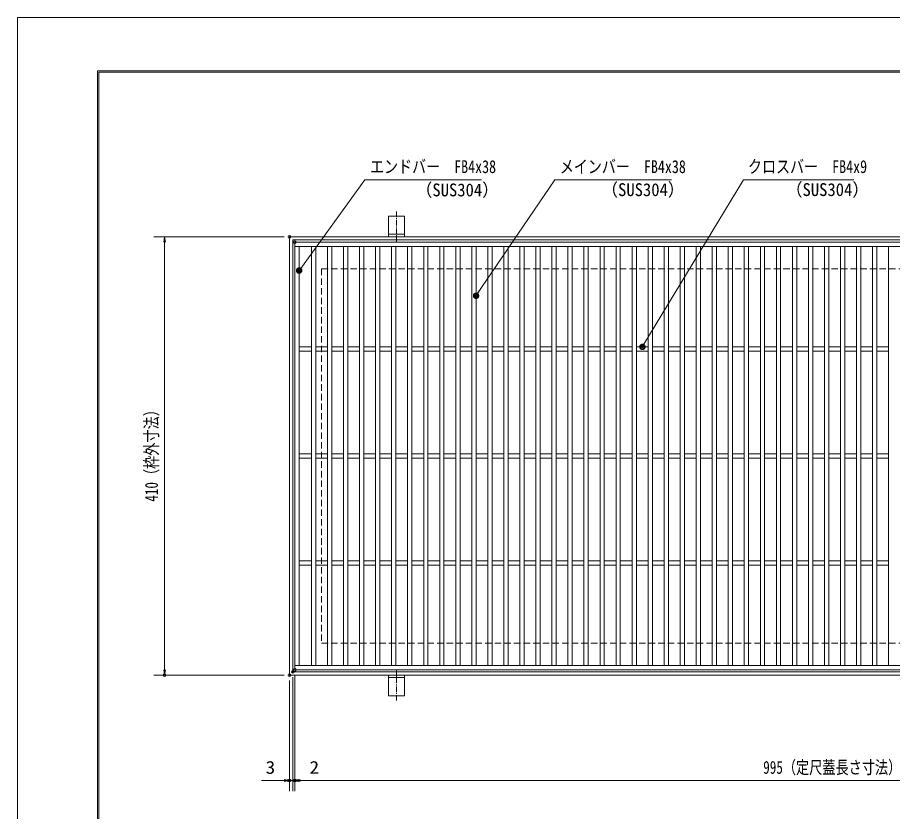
# Model space of a CAD drawing. Units: millimetres, scale not verified. Extents: x -1050 to 1050, y -742 to 742.
# Drawn here: x -1050 to -231, y 0 to 742 of the extents above; entities that cross this region are included whole.
import ezdxf
from ezdxf.enums import TextEntityAlignment as Align

# ---------------------------------------------------------------- set-up
doc = ezdxf.new("R2010")
doc.units = ezdxf.units.MM
doc.header["$LTSCALE"] = 5
doc.header["$PDMODE"] = 32
doc.header["$PDSIZE"] = 2.5
doc.linetypes.add('CHAIN1', pattern=[8, 5, -1, 1, -1])
doc.linetypes.add('DASHED1', pattern=[1.8, 1.2, -0.6])
for name, color, linetype, lineweight in [('0-0_7-図\u3000枠', 4, 'Continuous', 9), ('0-1_寸法注釈', 2, 'Continuous', 9), ('0-4_0', 2, 'Continuous', 9), ('0-5_DEFPOINTS', 134, 'Continuous', 9), ('0-6_枠', 7, 'Continuous', 9), ('0-7_蓋', 5, 'Continuous', 9), ('0-8_アンカー', 7, 'Continuous', 9), ('0-A_溝開口', 4, 'DASHED1', 9)]:
    doc.layers.add(name, color=color, linetype=linetype, lineweight=lineweight)
doc.styles.add('ＭＳ ゴシック', font='')
doc.styles.get('ＭＳ ゴシック').set_extended_font_data('MS Gothic')

# ---------------------------------------------------------------- blocks, each defined once
blk = doc.blocks.new('_OPEN')
at = {"layer": '0-4_0'}
blk.add_line((0, 0), (-5, 0), dxfattribs=at)
blk.add_lwpolyline([(-5, 0.833), (0, 0), (-5, -0.833)], dxfattribs=at)
blk = doc.blocks.new('A$C5D7C781A')
at = {"layer": '0-8_アンカー', "color": 6, "linetype": 'CHAIN1'}
blk.add_line((37.5, 140.11), (37.5, 0), dxfattribs=at)
at = {"layer": '0-8_アンカー'}
for p, q in [((0, 118.78), (0, 22.26)), ((0, 118.78), (75, 118.78)), ((75, 118.78), (75, 22.26)), ((75, 33.76), (0, 33.76)), ((0, 22.26), (75, 22.26))]:
    blk.add_line(p, q, dxfattribs=at)
blk = doc.blocks.new('_Dot')
at = {"layer": '0-4_0'}
for p, q in [((-2.5, 0), (-5, 0)), ((2.445, 0.5), (-2.445, 0.5)), ((1.997, 1.5), (-1.997, 1.5)), ((2.289, -0.995), (-2.289, -0.995)), ((1.499, -1.995), (-1.499, -1.995))]:
    blk.add_line(p, q, dxfattribs=at)
for points in [[(2.5, 0), (2.48, 0.313), (2.421, 0.622), (2.324, 0.92), (2.191, 1.204), (2.023, 1.469), (1.822, 1.711), (1.594, 1.926), (1.34, 2.111), (1.064, 2.262), (0.773, 2.378), (0.468, 2.456), (0.157, 2.495), (-0.157, 2.495), (-0.468, 2.456), (-0.773, 2.378), (-1.064, 2.262), (-1.34, 2.111), (-1.594, 1.926), (-1.822, 1.711), (-2.023, 1.469), (-2.191, 1.204), (-2.324, 0.92), (-2.421, 0.622), (-2.48, 0.313), (-2.5, 0), (0, 0)], [(-2.5, 0), (-2.48, -0.313), (-2.421, -0.622), (-2.324, -0.92), (-2.191, -1.204), (-2.023, -1.469), (-1.822, -1.711), (-1.594, -1.926), (-1.34, -2.111), (-1.064, -2.262), (-0.773, -2.378), (-0.468, -2.456), (-0.157, -2.495), (0.157, -2.495), (0.468, -2.456), (0.773, -2.378), (1.064, -2.262), (1.34, -2.111), (1.594, -1.926), (1.822, -1.711), (2.023, -1.469), (2.191, -1.204), (2.324, -0.92), (2.421, -0.622), (2.48, -0.313), (2.5, 0), (0, 0)]]:
    blk.add_lwpolyline(points, close=True, dxfattribs=at)

msp = doc.modelspace()

# ---------------------------------------------------------------- linework, layer by layer
at = {"layer": '0-0_7-図\u3000枠'}
for p, q in [((-975, -692.5), (-975, 692.5)), ((-973.75, -691.25), (-973.75, 691.25)), ((-973.75, 691.25), (998.75, 691.25))]:
    msp.add_line(p, q, dxfattribs=at)
msp.add_lwpolyline([(-975, 692.5), (1000, 692.5), (1000, -692.5)], dxfattribs=at)
at = {"layer": '0-1_寸法注釈'}
for p, q in [((-800.45, 537.475), (-922.363, 537.475)), ((-912.363, 532.475), (-912.363, 132.475)), ((-800.45, 127.475), (-922.363, 127.475)), ((-792.45, 125.475), (-792.45, 18.953)), ((-792.45, 125.475), (-792.45, 18.953)), ((-790.45, 127.475), (-790.45, 18.953)), ((-790.45, 127.475), (-790.45, 18.953)), ((-795.45, 122.475), (-795.45, 18.953)), ((-800.45, 28.953), (-821.563, 28.953)), ((-797.45, 28.953), (-802.45, 28.953)), ((-792.45, 28.953), (-795.45, 28.953)), ((-792.45, 28.953), (-790.45, 28.953)), ((-787.45, 28.953), (-782.45, 28.953)), ((-785.45, 28.953), (199.55, 28.953)), ((-785.45, 28.953), (-764.337, 28.953))]:
    msp.add_line(p, q, dxfattribs=at)
for points in [[(-615.707, 590.749), (-724.931, 590.749), (-785.857, 506.667)], [(-438.147, 590.749), (-547.371, 590.749), (-620.383, 483.117)], [(-267.513, 590.749), (-370.72, 590.749), (-464.746, 435.328)]]:
    msp.add_lwpolyline(points, dxfattribs=at)
at = {"layer": '0-5_DEFPOINTS'}
msp.add_lwpolyline([(-1050, -742.5), (-1050, 742.5), (1050, 742.5), (1050, -742.5)], close=True, dxfattribs=at)
for p in [(-795.45, 537.475), (-792.45, 130.475), (-790.45, 132.475), (-912.363, 127.475), (-795.45, 127.475), (-795.45, 127.475), (-795.45, 28.953), (-790.45, 28.953)]:
    msp.add_point(p, dxfattribs=at)
at = {"layer": '0-6_枠'}
for p, q in [((-795.45, 537.475), (409.55, 537.475)), ((-795.45, 537.475), (-795.45, 127.475)), ((-792.45, 534.475), (407.714, 534.475)), ((-792.45, 534.475), (-792.45, 130.475)), ((-795.45, 127.475), (409.55, 127.475)), ((-792.45, 130.475), (411.386, 130.475))]:
    msp.add_line(p, q, dxfattribs=at)
at = {"layer": '0-7_蓋'}
for p, q in [((204.55, 532.475), (-790.45, 532.475)), ((-790.45, 132.475), (-790.45, 532.475)), ((204.55, 528.475), (-790.45, 528.475)), ((-786.45, 136.475), (-786.45, 528.475)), ((-774.95, 528.475), (-774.95, 136.475)), ((-770.95, 528.475), (-770.95, 136.475)), ((-759.95, 528.475), (-759.95, 136.475)), ((-755.95, 528.475), (-755.95, 136.475)), ((-744.95, 528.475), (-744.95, 136.475)), ((-740.95, 528.475), (-740.95, 136.475)), ((-729.95, 528.475), (-729.95, 136.475)), ((-725.95, 528.475), (-725.95, 136.475)), ((-714.95, 528.475), (-714.95, 136.475)), ((-710.95, 528.475), (-710.95, 136.475)), ((-699.95, 528.475), (-699.95, 136.475)), ((-695.95, 528.475), (-695.95, 136.475)), ((-684.95, 528.475), (-684.95, 136.475)), ((-680.95, 528.475), (-680.95, 136.475)), ((-669.95, 528.475), (-669.95, 136.475)), ((-665.95, 528.475), (-665.95, 136.475)), ((-654.95, 528.475), (-654.95, 136.475)), ((-650.95, 528.475), (-650.95, 136.475)), ((-639.95, 528.475), (-639.95, 136.475)), ((-635.95, 528.475), (-635.95, 136.475)), ((-624.95, 528.475), (-624.95, 136.475)), ((-620.95, 528.475), (-620.95, 136.475)), ((-609.95, 528.475), (-609.95, 136.475)), ((-605.95, 528.475), (-605.95, 136.475)), ((-594.95, 528.475), (-594.95, 136.475)), ((-590.95, 528.475), (-590.95, 136.475)), ((-579.95, 528.475), (-579.95, 136.475)), ((-575.95, 528.475), (-575.95, 136.475)), ((-564.95, 528.475), (-564.95, 136.475)), ((-560.95, 528.475), (-560.95, 136.475)), ((-549.95, 528.475), (-549.95, 136.475)), ((-545.95, 528.475), (-545.95, 136.475)), ((-534.95, 528.475), (-534.95, 136.475)), ((-530.95, 528.475), (-530.95, 136.475)), ((-519.95, 528.475), (-519.95, 136.475)), ((-515.95, 528.475), (-515.95, 136.475)), ((-504.95, 528.475), (-504.95, 136.475)), ((-500.95, 528.475), (-500.95, 136.475)), ((-489.95, 528.475), (-489.95, 136.475)), ((-485.95, 528.475), (-485.95, 136.475)), ((-474.95, 528.475), (-474.95, 136.475)), ((-470.95, 528.475), (-470.95, 136.475)), ((-459.95, 528.475), (-459.95, 136.475)), ((-455.95, 528.475), (-455.95, 136.475)), ((-444.95, 528.475), (-444.95, 136.475)), ((-440.95, 528.475), (-440.95, 136.475)), ((-429.95, 528.475), (-429.95, 136.475)), ((-425.95, 528.475), (-425.95, 136.475)), ((-414.95, 528.475), (-414.95, 136.475)), ((-410.95, 528.475), (-410.95, 136.475)), ((-399.95, 528.475), (-399.95, 136.475)), ((-395.95, 528.475), (-395.95, 136.475)), ((-384.95, 528.475), (-384.95, 136.475)), ((-380.95, 528.475), (-380.95, 136.475)), ((-369.95, 528.475), (-369.95, 136.475)), ((-365.95, 528.475), (-365.95, 136.475)), ((-354.95, 528.475), (-354.95, 136.475)), ((-350.95, 528.475), (-350.95, 136.475)), ((-339.95, 528.475), (-339.95, 136.475)), ((-335.95, 528.475), (-335.95, 136.475)), ((-324.95, 528.475), (-324.95, 136.475)), ((-320.95, 528.475), (-320.95, 136.475)), ((-309.95, 528.475), (-309.95, 136.475)), ((-305.95, 528.475), (-305.95, 136.475)), ((-294.95, 528.475), (-294.95, 136.475)), ((-290.95, 528.475), (-290.95, 136.475)), ((-279.95, 528.475), (-279.95, 136.475)), ((-275.95, 528.475), (-275.95, 136.475)), ((-264.95, 528.475), (-264.95, 136.475)), ((-260.95, 528.475), (-260.95, 136.475)), ((-249.95, 528.475), (-249.95, 136.475)), ((-245.95, 528.475), (-245.95, 136.475)), ((-234.95, 528.475), (-234.95, 136.475)), ((-774.95, 434.475), (-786.45, 434.475)), ((-759.95, 434.475), (-770.95, 434.475)), ((-744.95, 434.475), (-755.95, 434.475)), ((-729.95, 434.475), (-740.95, 434.475)), ((-714.95, 434.475), (-725.95, 434.475)), ((-699.95, 434.475), (-710.95, 434.475)), ((-684.95, 434.475), (-695.95, 434.475)), ((-669.95, 434.475), (-680.95, 434.475)), ((-654.95, 434.475), (-665.95, 434.475)), ((-639.95, 434.475), (-650.95, 434.475)), ((-624.95, 434.475), (-635.95, 434.475)), ((-609.95, 434.475), (-620.95, 434.475)), ((-594.95, 434.475), (-605.95, 434.475)), ((-579.95, 434.475), (-590.95, 434.475)), ((-564.95, 434.475), (-575.95, 434.475)), ((-549.95, 434.475), (-560.95, 434.475)), ((-534.95, 434.475), (-545.95, 434.475)), ((-519.95, 434.475), (-530.95, 434.475)), ((-504.95, 434.475), (-515.95, 434.475)), ((-489.95, 434.475), (-500.95, 434.475)), ((-474.95, 434.475), (-485.95, 434.475)), ((-459.95, 434.475), (-470.95, 434.475)), ((-444.95, 434.475), (-455.95, 434.475)), ((-429.95, 434.475), (-440.95, 434.475)), ((-414.95, 434.475), (-425.95, 434.475)), ((-399.95, 434.475), (-410.95, 434.475)), ((-384.95, 434.475), (-395.95, 434.475)), ((-369.95, 434.475), (-380.95, 434.475)), ((-354.95, 434.475), (-365.95, 434.475)), ((-339.95, 434.475), (-350.95, 434.475)), ((-324.95, 434.475), (-335.95, 434.475)), ((-309.95, 434.475), (-320.95, 434.475)), ((-294.95, 434.475), (-305.95, 434.475)), ((-279.95, 434.475), (-290.95, 434.475)), ((-264.95, 434.475), (-275.95, 434.475)), ((-249.95, 434.475), (-260.95, 434.475)), ((-234.95, 434.475), (-245.95, 434.475)), ((-774.95, 430.475), (-786.45, 430.475)), ((-759.95, 430.475), (-770.95, 430.475)), ((-744.95, 430.475), (-755.95, 430.475)), ((-729.95, 430.475), (-740.95, 430.475)), ((-714.95, 430.475), (-725.95, 430.475)), ((-699.95, 430.475), (-710.95, 430.475)), ((-684.95, 430.475), (-695.95, 430.475)), ((-669.95, 430.475), (-680.95, 430.475)), ((-654.95, 430.475), (-665.95, 430.475)), ((-639.95, 430.475), (-650.95, 430.475)), ((-624.95, 430.475), (-635.95, 430.475)), ((-609.95, 430.475), (-620.95, 430.475)), ((-594.95, 430.475), (-605.95, 430.475)), ((-579.95, 430.475), (-590.95, 430.475)), ((-564.95, 430.475), (-575.95, 430.475)), ((-549.95, 430.475), (-560.95, 430.475)), ((-534.95, 430.475), (-545.95, 430.475)), ((-519.95, 430.475), (-530.95, 430.475)), ((-504.95, 430.475), (-515.95, 430.475)), ((-489.95, 430.475), (-500.95, 430.475)), ((-474.95, 430.475), (-485.95, 430.475)), ((-459.95, 430.475), (-470.95, 430.475)), ((-444.95, 430.475), (-455.95, 430.475)), ((-429.95, 430.475), (-440.95, 430.475)), ((-414.95, 430.475), (-425.95, 430.475)), ((-399.95, 430.475), (-410.95, 430.475)), ((-384.95, 430.475), (-395.95, 430.475)), ((-369.95, 430.475), (-380.95, 430.475)), ((-354.95, 430.475), (-365.95, 430.475)), ((-339.95, 430.475), (-350.95, 430.475)), ((-324.95, 430.475), (-335.95, 430.475)), ((-309.95, 430.475), (-320.95, 430.475)), ((-294.95, 430.475), (-305.95, 430.475)), ((-279.95, 430.475), (-290.95, 430.475)), ((-264.95, 430.475), (-275.95, 430.475)), ((-249.95, 430.475), (-260.95, 430.475)), ((-234.95, 430.475), (-245.95, 430.475)), ((-774.95, 334.475), (-786.45, 334.475)), ((-774.95, 330.475), (-786.45, 330.475)), ((-759.95, 334.475), (-770.95, 334.475)), ((-759.95, 330.475), (-770.95, 330.475)), ((-744.95, 334.475), (-755.95, 334.475)), ((-744.95, 330.475), (-755.95, 330.475)), ((-729.95, 334.475), (-740.95, 334.475)), ((-729.95, 330.475), (-740.95, 330.475)), ((-714.95, 334.475), (-725.95, 334.475)), ((-714.95, 330.475), (-725.95, 330.475)), ((-699.95, 334.475), (-710.95, 334.475)), ((-699.95, 330.475), (-710.95, 330.475)), ((-684.95, 334.475), (-695.95, 334.475)), ((-684.95, 330.475), (-695.95, 330.475)), ((-669.95, 334.475), (-680.95, 334.475)), ((-669.95, 330.475), (-680.95, 330.475)), ((-654.95, 334.475), (-665.95, 334.475)), ((-654.95, 330.475), (-665.95, 330.475)), ((-639.95, 334.475), (-650.95, 334.475)), ((-639.95, 330.475), (-650.95, 330.475)), ((-624.95, 334.475), (-635.95, 334.475)), ((-624.95, 330.475), (-635.95, 330.475)), ((-609.95, 334.475), (-620.95, 334.475)), ((-609.95, 330.475), (-620.95, 330.475)), ((-594.95, 334.475), (-605.95, 334.475)), ((-594.95, 330.475), (-605.95, 330.475)), ((-579.95, 334.475), (-590.95, 334.475)), ((-579.95, 330.475), (-590.95, 330.475)), ((-564.95, 334.475), (-575.95, 334.475)), ((-564.95, 330.475), (-575.95, 330.475)), ((-549.95, 334.475), (-560.95, 334.475)), ((-549.95, 330.475), (-560.95, 330.475)), ((-534.95, 334.475), (-545.95, 334.475)), ((-534.95, 330.475), (-545.95, 330.475)), ((-519.95, 334.475), (-530.95, 334.475)), ((-519.95, 330.475), (-530.95, 330.475)), ((-504.95, 334.475), (-515.95, 334.475)), ((-504.95, 330.475), (-515.95, 330.475)), ((-489.95, 334.475), (-500.95, 334.475)), ((-489.95, 330.475), (-500.95, 330.475)), ((-474.95, 334.475), (-485.95, 334.475)), ((-474.95, 330.475), (-485.95, 330.475)), ((-459.95, 334.475), (-470.95, 334.475)), ((-459.95, 330.475), (-470.95, 330.475)), ((-444.95, 334.475), (-455.95, 334.475)), ((-444.95, 330.475), (-455.95, 330.475)), ((-429.95, 334.475), (-440.95, 334.475)), ((-429.95, 330.475), (-440.95, 330.475)), ((-414.95, 334.475), (-425.95, 334.475)), ((-414.95, 330.475), (-425.95, 330.475)), ((-399.95, 334.475), (-410.95, 334.475)), ((-399.95, 330.475), (-410.95, 330.475)), ((-384.95, 334.475), (-395.95, 334.475)), ((-384.95, 330.475), (-395.95, 330.475)), ((-369.95, 334.475), (-380.95, 334.475)), ((-369.95, 330.475), (-380.95, 330.475)), ((-354.95, 334.475), (-365.95, 334.475)), ((-354.95, 330.475), (-365.95, 330.475)), ((-339.95, 334.475), (-350.95, 334.475)), ((-339.95, 330.475), (-350.95, 330.475)), ((-324.95, 334.475), (-335.95, 334.475)), ((-324.95, 330.475), (-335.95, 330.475)), ((-309.95, 334.475), (-320.95, 334.475)), ((-309.95, 330.475), (-320.95, 330.475)), ((-294.95, 334.475), (-305.95, 334.475)), ((-294.95, 330.475), (-305.95, 330.475)), ((-279.95, 334.475), (-290.95, 334.475)), ((-279.95, 330.475), (-290.95, 330.475)), ((-264.95, 334.475), (-275.95, 334.475)), ((-264.95, 330.475), (-275.95, 330.475)), ((-249.95, 334.475), (-260.95, 334.475)), ((-249.95, 330.475), (-260.95, 330.475)), ((-234.95, 334.475), (-245.95, 334.475)), ((-234.95, 330.475), (-245.95, 330.475)), ((-774.95, 234.475), (-786.45, 234.475)), ((-774.95, 230.475), (-786.45, 230.475)), ((-759.95, 234.475), (-770.95, 234.475)), ((-759.95, 230.475), (-770.95, 230.475)), ((-744.95, 234.475), (-755.95, 234.475)), ((-744.95, 230.475), (-755.95, 230.475)), ((-729.95, 234.475), (-740.95, 234.475)), ((-729.95, 230.475), (-740.95, 230.475)), ((-714.95, 234.475), (-725.95, 234.475)), ((-714.95, 230.475), (-725.95, 230.475)), ((-699.95, 234.475), (-710.95, 234.475)), ((-699.95, 230.475), (-710.95, 230.475)), ((-684.95, 234.475), (-695.95, 234.475)), ((-684.95, 230.475), (-695.95, 230.475)), ((-669.95, 234.475), (-680.95, 234.475)), ((-669.95, 230.475), (-680.95, 230.475)), ((-654.95, 234.475), (-665.95, 234.475)), ((-654.95, 230.475), (-665.95, 230.475)), ((-639.95, 234.475), (-650.95, 234.475)), ((-639.95, 230.475), (-650.95, 230.475)), ((-624.95, 234.475), (-635.95, 234.475)), ((-624.95, 230.475), (-635.95, 230.475)), ((-609.95, 234.475), (-620.95, 234.475)), ((-609.95, 230.475), (-620.95, 230.475)), ((-594.95, 234.475), (-605.95, 234.475)), ((-594.95, 230.475), (-605.95, 230.475)), ((-579.95, 234.475), (-590.95, 234.475)), ((-579.95, 230.475), (-590.95, 230.475)), ((-564.95, 234.475), (-575.95, 234.475)), ((-564.95, 230.475), (-575.95, 230.475)), ((-549.95, 234.475), (-560.95, 234.475)), ((-549.95, 230.475), (-560.95, 230.475)), ((-534.95, 234.475), (-545.95, 234.475)), ((-534.95, 230.475), (-545.95, 230.475)), ((-519.95, 234.475), (-530.95, 234.475)), ((-519.95, 230.475), (-530.95, 230.475)), ((-504.95, 234.475), (-515.95, 234.475)), ((-504.95, 230.475), (-515.95, 230.475)), ((-489.95, 234.475), (-500.95, 234.475)), ((-489.95, 230.475), (-500.95, 230.475)), ((-474.95, 234.475), (-485.95, 234.475)), ((-474.95, 230.475), (-485.95, 230.475)), ((-459.95, 234.475), (-470.95, 234.475)), ((-459.95, 230.475), (-470.95, 230.475)), ((-444.95, 234.475), (-455.95, 234.475)), ((-444.95, 230.475), (-455.95, 230.475)), ((-429.95, 234.475), (-440.95, 234.475)), ((-429.95, 230.475), (-440.95, 230.475)), ((-414.95, 234.475), (-425.95, 234.475)), ((-414.95, 230.475), (-425.95, 230.475)), ((-399.95, 234.475), (-410.95, 234.475)), ((-399.95, 230.475), (-410.95, 230.475)), ((-384.95, 234.475), (-395.95, 234.475)), ((-384.95, 230.475), (-395.95, 230.475)), ((-369.95, 234.475), (-380.95, 234.475)), ((-369.95, 230.475), (-380.95, 230.475)), ((-354.95, 234.475), (-365.95, 234.475)), ((-354.95, 230.475), (-365.95, 230.475)), ((-339.95, 234.475), (-350.95, 234.475)), ((-339.95, 230.475), (-350.95, 230.475)), ((-324.95, 234.475), (-335.95, 234.475)), ((-324.95, 230.475), (-335.95, 230.475)), ((-309.95, 234.475), (-320.95, 234.475)), ((-309.95, 230.475), (-320.95, 230.475)), ((-294.95, 234.475), (-305.95, 234.475)), ((-294.95, 230.475), (-305.95, 230.475)), ((-279.95, 234.475), (-290.95, 234.475)), ((-279.95, 230.475), (-290.95, 230.475)), ((-264.95, 234.475), (-275.95, 234.475)), ((-264.95, 230.475), (-275.95, 230.475)), ((-249.95, 234.475), (-260.95, 234.475)), ((-249.95, 230.475), (-260.95, 230.475)), ((-234.95, 234.475), (-245.95, 234.475)), ((-234.95, 230.475), (-245.95, 230.475)), ((-790.45, 136.475), (204.55, 136.475)), ((-790.45, 132.475), (204.55, 132.475))]:
    msp.add_line(p, q, dxfattribs=at)
at = {"layer": '0-7_蓋', "color": 7}
for p in [(-790.45, 532.475), (-790.45, 132.475)]:
    msp.add_point(p, dxfattribs=at)
at = {"layer": '0-A_溝開口'}
for p, q in [((-765.45, 507.475), (204.55, 507.475)), ((-765.45, 507.475), (-765.45, 157.475)), ((-765.45, 157.475), (204.55, 157.475))]:
    msp.add_line(p, q, dxfattribs=at)

# ---------------------------------------------------------------- block references
at = {"layer": '0-1_寸法注釈'}
for name, p, rotation in [('_OPEN', (-912.363, 537.475), 90), ('_Dot', (-786.45, 505.862), 233.62864), ('_Dot', (-620.95, 482.293), 235.48592), ('_Dot', (-465.268, 434.475), 238.55804), ('_OPEN', (-912.363, 127.475), 270), ('_OPEN', (-792.45, 28.953), 180), ('_OPEN', (-790.45, 28.953), 180), ('_OPEN', (-790.45, 28.953), 180)]:
    msp.add_blockref(name, p, dxfattribs=dict(at, rotation=rotation))
for p in [(-795.45, 28.953), (-792.45, 28.953)]:
    msp.add_blockref('_OPEN', p, dxfattribs=at)
at = {"layer": '0-8_アンカー', "xscale": 0.2, "yscale": 0.2}
msp.add_blockref('A$C5D7C781A', (-702.95, 533.023), dxfattribs=at)
at = {"layer": '0-8_アンカー', "xscale": -0.2, "yscale": 0.2, "rotation": 180}
msp.add_blockref('A$C5D7C781A', (-702.95, 131.927), dxfattribs=at)

# ---------------------------------------------------------------- texts
at = {"layer": '0-1_寸法注釈', "color": 7, "style": 'ＭＳ ゴシック'}
for s, height, width, p in [('エンドバー\u3000FB4x38', 12.02, 0.8, (-720.154, 593.436)), ('メインバー\u3000FB4x38', 12.02, 0.8, (-542.593, 593.436)), ('クロスバー\u3000FB4x9', 12.03, 0.8, (-366.554, 593.436)), ('（SUS304）', 12.02, 0.95, (-503.663, 571.881)), ('（SUS304）', 12.02, 0.95, (-331.061, 571.936)), ('（SUS304）', 12.02, 0.95, (-677.407, 571.644)), ('995（定尺蓋長さ寸法）', 12.03, 0.75, (-352.249, 31.64)), ('3', 12.02, 1.1, (-817.873, 31.64)), ('2', 12.02, 1.1, (-776.76, 31.64))]:
    msp.add_text(s, height=height, dxfattribs=dict(at, width=width)).set_placement(p, align=Align.BOTTOM_LEFT)
at = {"layer": '0-1_寸法注釈', "color": 7, "style": 'ＭＳ ゴシック', "width": 0.75}
msp.add_text('410（枠外寸法）', height=12.03, rotation=90, dxfattribs=at).set_placement((-915.05, 289.682), align=Align.BOTTOM_LEFT)

doc.saveas('drawing.dxf')
